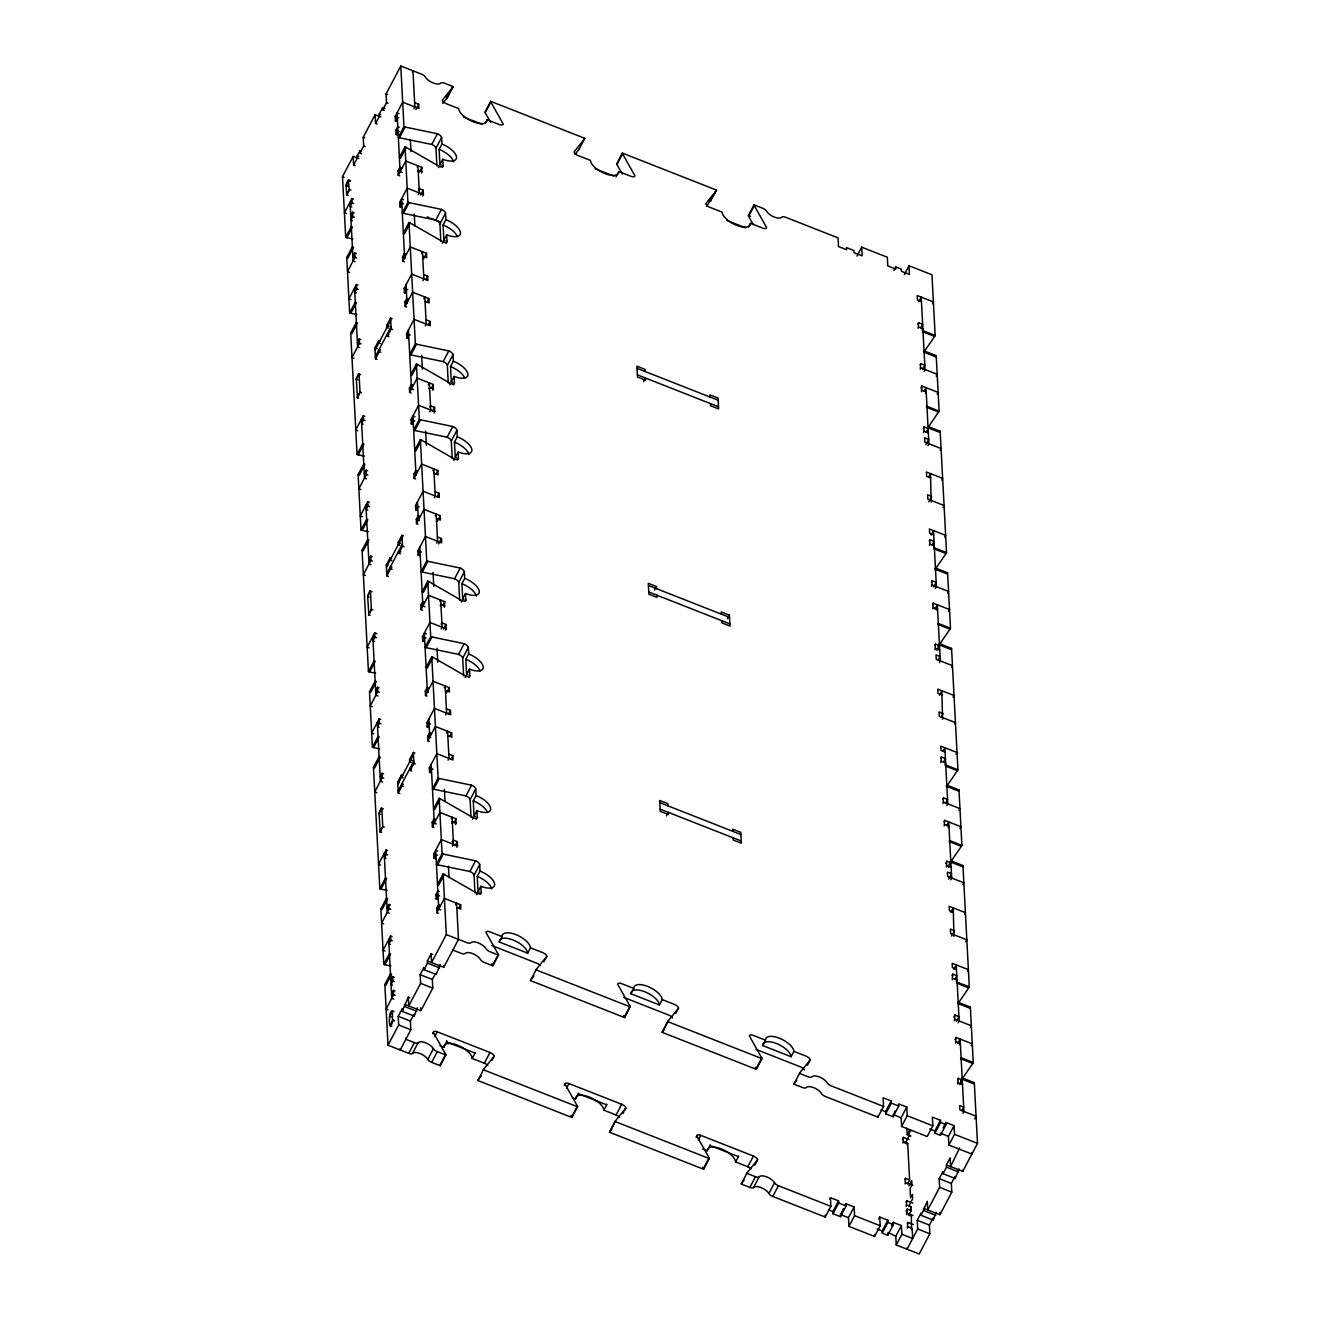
<?xml version="1.0" encoding="UTF-8"?>
<svg xmlns="http://www.w3.org/2000/svg" width="1320" height="1320" viewBox="0 0 1320 1320"><rect width="100%" height="100%" fill="white"/><g stroke="black" fill="none" stroke-linecap="round" stroke-linejoin="round"><path stroke-width="1.5" d="M346.071 185.344L346.649 183.1A3.91 0.874 -68.5 0 1 348.298 180.064L349.371 189.783L346.748 195.244L346.071 185.476L347.589 186.07M937.926 646.899L938.85 644.721A4.471 1.006 -68.5 0 1 939.394 643.615L951.555 648.4L957.924 769.774A4.471 1.006 -68.5 0 1 957.38 770.715L946.753 786.241M948.387 866.217L949.311 864.039M960.696 1081.195L961.62 1079.017A4.471 1.006 -68.5 0 1 962.148 1077.895L974.308 1082.68L977.493 1143.368L962.775 1171.335L946.391 1164.999L950.153 1157.854L950.598 1166.55L959.624 1147.872M352.902 238.936L346.846 237.683A4.471 1.93 27.8 0 1 345.691 237.32L342.507 176.632L353.166 156.404L358.891 158.548M361.433 153.747L359.914 153.136L363.676 146.008L363.214 137.313L375.094 114.774L380.837 116.919M384.285 110.368L382.75 109.774L386.512 102.646L386.067 93.951L400.785 66L421.509 74.151A4.471 1.93 27.8 0 1 425.403 77.088A8.943 3.861 27.8 0 0 433.207 82.995A8.943 3.861 27.8 0 0 440.698 83.11A4.471 1.93 27.8 0 1 444.444 83.16L452.991 86.526A4.471 1.93 27.8 0 1 452.859 87.07L447.216 97.779L442.629 103.455M355.129 165.693L353.611 165.082L357.373 157.954L357.258 155.776L359.799 150.975L361.317 151.569M377.075 124.047L375.557 123.453L379.318 116.325L379.203 114.147L382.651 107.613L384.928 108.504M412.368 71.907L412.962 70.785L414.859 106.969L413.919 108.751M353.447 199.138L351.928 198.544L344.404 212.817L346.434 213.609M396.924 121.407L395.389 120.813L395.175 116.457L402.683 102.184L418.902 108.57L418.688 104.23L414.628 102.63M395.389 120.813L397.27 117.232M354.156 212.899L352.638 212.289L350.757 215.87L354.387 217.239M397.633 135.151L396.115 134.557L395.885 130.218L397.765 126.654L399.284 127.248M396.115 134.557L397.996 130.993L399.514 131.588M345.691 237.32L351.318 226.611A4.471 1.93 27.8 0 0 352.473 226.974L346.846 237.683M400.785 66L403.969 126.687L398.326 137.395A4.471 1.93 27.8 0 0 399.481 137.758L431.805 144.474A4.471 1.93 27.8 0 1 435.963 148.236L436.887 165.874M399.481 137.758L405.124 127.05L437.431 133.765A4.471 1.93 27.8 0 1 441.606 137.527L441.952 144.045L439.131 149.391L439.923 164.604A15.642 6.748 27.8 0 0 441.193 165.066M415.866 109.576L418.688 104.23M346.748 257.483L352.374 246.774A4.471 1.93 27.8 0 1 353.546 247.318L347.902 258.027A4.471 1.93 27.8 0 0 346.748 257.483L349.651 312.923A4.471 1.93 27.8 0 0 350.807 313.286L356.862 314.539M406.197 147.394A4.471 1.93 27.8 0 0 405.025 146.85L399.382 157.558A4.471 1.93 27.8 0 1 400.554 158.103L406.197 147.394L439.147 166.337A4.471 1.93 27.8 0 0 443.091 165.759L442.744 159.242A15.642 6.748 27.8 0 0 456.538 157.228A15.642 6.748 27.8 0 0 441.952 144.045M356.301 253.605L354.783 253.011L352.902 256.575L356.532 257.945M399.778 175.874L398.244 175.279L398.029 170.94L399.911 167.359L402.188 168.267M398.244 175.279L405.768 161.007L421.987 167.376L421.509 173.052M447.216 97.779A4.471 1.93 27.8 0 0 447.364 97.234L452.991 86.526M417.236 167.129L417.928 165.775L419.364 192.918L418.423 194.716M357.951 285.087L356.433 284.493L348.909 298.765L350.938 299.574M401.428 207.355L399.894 206.761L399.679 202.422L407.187 188.149L423.406 194.518L422.713 195.855M417.466 171.468L418.159 170.131L422.218 171.715M431.805 144.474L437.431 133.765M399.894 206.761L401.775 203.197M419.529 172.062L421.987 167.376M435.963 148.236L441.606 137.527M349.651 312.923L355.295 302.214A4.471 1.93 27.8 0 0 356.45 302.577L350.807 313.286M405.025 146.85L407.929 202.29L402.303 212.999A4.471 1.93 27.8 0 0 403.458 213.361L435.765 220.077A4.471 1.93 27.8 0 1 439.923 223.839L440.847 241.477M403.458 213.361L409.084 202.653L441.408 209.368A4.471 1.93 27.8 0 1 445.566 213.13L445.912 219.648L443.091 225.011L443.883 240.207A15.642 6.748 27.8 0 0 445.154 240.669M418.423 189.915L419.133 188.578L423.192 190.179L423.406 194.518M420.717 194.865L423.192 190.179M350.707 333.085L356.35 322.377A4.471 1.93 27.8 0 1 357.505 322.921L351.862 333.63A4.471 1.93 27.8 0 0 350.707 333.085L357.06 454.459A4.471 1.93 27.8 0 0 358.215 454.822L364.27 456.077M410.157 222.998A4.471 1.93 27.8 0 0 408.986 222.453L403.359 233.161A4.471 1.93 27.8 0 1 404.514 233.706L410.157 222.998L443.108 241.939A4.471 1.93 27.8 0 0 447.051 241.362L446.704 234.845A15.642 6.748 27.8 0 0 460.498 232.832A15.642 6.748 27.8 0 0 445.912 219.648M439.923 164.604L442.744 159.242M438.438 167.673L439.147 166.337M442.382 167.095L443.091 165.759M360.805 339.553L359.287 338.959L357.406 342.524L361.036 343.909M404.283 261.822L402.748 261.228L402.534 256.888L404.415 253.325L405.933 253.918M402.748 261.228L410.272 246.955L426.492 253.325L426.723 257.664L422.664 256.08M706.712 206.2L716.298 190.624A4.471 1.93 27.8 0 0 716.43 190.063L622.363 153.087A4.471 1.93 27.8 0 0 622.562 153.78L634.887 175.742A4.471 1.93 27.8 0 1 630.96 176.319L618.783 171.534A15.642 6.748 27.8 0 1 604.989 173.563A15.642 6.748 27.8 0 1 590.403 160.38L578.242 155.595A4.471 1.93 27.8 0 1 574.068 151.833L584.578 138.847A4.471 1.93 27.8 0 0 584.711 138.303L490.644 101.31L485.001 112.018A4.471 1.93 27.8 0 0 485.199 112.712L490.594 122.314M485.199 112.712L490.842 102.003A4.471 1.93 27.8 0 1 490.644 101.31M485.199 123.337L487.08 119.757L499.24 124.542A4.471 1.93 27.8 0 0 503.184 123.964L490.842 102.003M435.765 220.077L441.408 209.368M421.509 253.523L422.433 251.74L423.868 278.883L422.928 280.665M405.933 293.304L404.398 292.71L404.184 288.37L411.691 274.098L427.911 280.467L427.696 276.127L423.637 274.543M439.923 223.839L445.566 213.13M377.008 359.32L375.49 358.726L374.929 347.87L378.691 340.741L380.209 341.335M388.459 328.036L386.941 327.442L386.826 325.264L390.588 318.137L392.106 318.73M404.398 292.71L406.279 289.146M375.028 350.064L390.687 320.331M423.67 258.687L426.492 253.325M375.358 356.582L391.034 326.849M406.642 307.065L405.124 306.471L404.893 302.132L406.774 298.551L408.292 299.145M375.49 358.726L379.252 351.599L379.137 349.421L380.655 350.014M388.921 336.732L387.403 336.121L391.165 328.993L390.588 318.137M405.124 306.471L412.648 292.198L428.868 298.567L429.099 302.907L425.04 301.323M443.883 240.207L446.704 234.845M442.398 243.276L443.108 241.939M425.815 279.691L427.696 276.127M445.995 243.375L447.051 241.362M423.868 298.765L424.809 296.967L426.228 324.109L425.287 325.908M364.815 416.278L363.297 415.685L355.773 429.957L357.802 430.765M408.292 338.547L406.774 337.953L406.543 333.613L414.067 319.341L430.287 325.71L430.056 321.37L426.013 319.77M363.297 415.685L363.528 420.024L361.647 423.605L363.165 424.198M406.774 337.953L408.655 334.389M426.987 302.132L428.868 298.567M357.06 454.459L362.703 443.751A4.471 1.93 27.8 0 0 363.858 444.114L358.215 454.822M408.986 222.453L415.354 343.827L409.712 354.536A4.471 1.93 27.8 0 0 410.866 354.899L443.173 361.614A4.471 1.93 27.8 0 1 447.348 365.376L448.272 383.031M410.866 354.899L416.51 344.207L448.816 350.905A4.471 1.93 27.8 0 1 452.991 354.684L453.321 361.185L450.516 366.548L451.308 381.744A15.642 6.748 27.8 0 0 452.579 382.206M428.175 324.935L430.056 321.37M358.116 474.622L363.759 463.914A4.471 1.93 27.8 0 1 364.93 464.459L359.287 475.167A4.471 1.93 27.8 0 0 358.116 474.622L361.02 530.062A4.471 1.93 27.8 0 0 362.175 530.426L368.247 531.696M417.582 364.534A4.471 1.93 27.8 0 0 416.411 363.99L410.767 374.698A4.471 1.93 27.8 0 1 411.939 375.243L417.582 364.534L450.532 383.476A4.471 1.93 27.8 0 0 454.459 382.899L454.13 376.398A15.642 6.748 27.8 0 0 467.923 374.368A15.642 6.748 27.8 0 0 453.321 361.185M367.67 470.745L366.151 470.151L364.27 473.715L367.9 475.101M411.147 393.013L409.629 392.42L409.398 388.08L411.279 384.516L412.797 385.11M409.629 392.42L417.153 378.147L433.372 384.516L432.894 390.209M428.257 384.928L429.313 382.932L430.733 410.075L429.792 411.856M369.32 502.243L367.801 501.633L360.277 515.905L362.307 516.714M412.797 424.495L411.279 423.901L411.048 419.562L418.572 405.289L434.791 411.659L434.082 412.995M428.835 388.608L429.544 387.272L433.603 388.855M443.173 361.614L448.816 350.905M411.279 423.901L413.16 420.337L414.678 420.932M431.26 388.542L433.372 384.516M447.348 365.376L452.991 354.684M361.02 530.062L366.663 519.354A4.471 1.93 27.8 0 0 367.818 519.717L362.175 530.426M416.411 363.99L419.314 419.447L413.671 430.138A4.471 1.93 27.8 0 0 414.826 430.518L447.133 437.217A4.471 1.93 27.8 0 1 451.308 440.979L452.232 458.634M414.826 430.518L420.469 419.81L452.776 426.508A4.471 1.93 27.8 0 1 456.951 430.287L457.297 436.788L454.476 442.151L455.268 457.347A15.642 6.748 27.8 0 0 456.538 457.826M429.808 407.072L430.518 405.735L434.56 407.319L434.791 411.659M432.448 411.328L434.56 407.319M362.076 550.226L367.719 539.517A4.471 1.93 27.8 0 1 368.89 540.062L363.248 550.77A4.471 1.93 27.8 0 0 362.076 550.226L368.445 671.599A4.471 1.93 27.8 0 0 369.6 671.962L375.655 673.233M421.542 440.137A4.471 1.93 27.8 0 0 420.37 439.593L414.727 450.302A4.471 1.93 27.8 0 1 415.899 450.846L421.542 440.137L454.492 459.079A4.471 1.93 27.8 0 0 458.436 458.502L458.089 452.001A15.642 6.748 27.8 0 0 471.883 449.971A15.642 6.748 27.8 0 0 457.297 436.788M451.308 381.744L454.13 376.398M449.823 384.813L450.532 383.476M453.404 384.912L454.459 382.899M574.992 154.423L578.935 149.556L584.711 138.303M372.174 556.71L370.656 556.099L368.775 559.68L372.405 561.049M415.651 478.962L414.133 478.368L413.902 474.029L415.784 470.464L417.301 471.058M414.133 478.368L421.657 464.095L437.877 470.481L438.108 474.82L434.049 473.22M447.133 437.217L452.776 426.508M432.877 470.662L433.818 468.88L435.237 496.023L434.296 497.805M417.301 510.46L415.784 509.866L415.552 505.51L423.077 491.238L439.296 497.623L439.065 493.267L435.022 491.683M451.308 440.979L456.951 430.287M388.393 576.477L386.875 575.866L386.298 565.01L390.06 557.881L391.578 558.476M399.844 545.177L398.326 544.582L398.211 542.421L401.973 535.277L403.491 535.87M415.784 509.866L417.664 506.286M386.397 567.22L402.072 537.471M435.996 474.045L437.877 470.481M386.743 573.721L402.418 543.988M418.027 524.205L416.51 523.611L416.278 519.271L418.159 515.707L419.677 516.302M386.875 575.866L390.637 568.738L390.522 566.56L392.04 567.154M400.307 553.872L398.788 553.278L402.534 546.134L401.973 535.277M416.51 523.611L424.034 509.338L440.253 515.707L440.467 520.047L436.425 518.463M453.783 460.433L454.492 459.079M455.268 457.347L458.089 452.001M437.184 496.848L439.065 493.267M457.727 459.855L458.436 458.502M622.363 153.087L616.72 163.795A4.471 1.93 27.8 0 0 616.918 164.488L622.314 174.091M616.918 164.488L622.562 153.78M435.254 515.905L436.194 514.123L437.613 541.266L436.672 543.048M376.959 633.732L374.682 632.824L367.158 647.097L369.188 647.905M419.677 555.687L418.159 555.093L417.928 550.754L425.452 536.481L441.672 542.85L441.441 538.51L437.382 536.927M615.962 176.896L618.783 171.534M418.159 555.093L420.04 551.529M437.431 521.07L440.253 515.707M368.445 671.599L374.088 660.908A4.471 1.93 27.8 0 0 375.243 661.27L369.6 671.962M420.37 439.593L426.739 560.983L421.096 571.692A4.471 1.93 27.8 0 0 422.251 572.055L454.558 578.754A4.471 1.93 27.8 0 1 458.733 582.533L459.657 600.171M422.251 572.055L427.894 561.346L460.202 568.062A4.471 1.93 27.8 0 1 464.359 571.824L464.706 578.341L461.885 583.688L462.693 598.884A15.642 6.748 27.8 0 0 463.963 599.362M438.619 543.873L441.441 538.51M369.501 691.762L375.144 681.054A4.471 1.93 27.8 0 1 376.299 681.598L370.673 692.307A4.471 1.93 27.8 0 0 369.501 691.762L372.405 747.202A4.471 1.93 27.8 0 0 373.56 747.582L379.615 748.836M428.951 581.691A4.471 1.93 27.8 0 0 427.795 581.13L422.152 591.838A4.471 1.93 27.8 0 1 423.308 592.383L428.951 581.691L461.901 600.633A4.471 1.93 27.8 0 0 465.844 600.055L465.498 593.538A15.642 6.748 27.8 0 0 479.292 591.509A15.642 6.748 27.8 0 0 464.706 578.341M379.054 687.902L377.536 687.291L375.655 690.871L379.286 692.241M422.532 610.154L421.014 609.559L420.783 605.22L422.664 601.656L424.182 602.25M421.014 609.559L428.538 595.287L444.757 601.672L444.279 607.348M439.989 601.409L440.698 600.072L442.117 627.214L441.177 628.996M380.704 719.384L379.186 718.789L371.662 733.062L373.692 733.854M424.182 641.652L422.664 641.058L422.433 636.702L429.957 622.429L446.177 628.815L445.467 630.152M440.22 605.748L440.93 604.411L444.972 606.012M454.558 578.754L460.202 568.062M422.664 641.058L424.545 637.477M442.992 605.005L444.757 601.672M458.733 582.533L464.359 571.824M372.405 747.202L378.048 736.51A4.471 1.93 27.8 0 0 379.203 736.873L373.56 747.582M427.795 581.13L430.699 636.587L425.056 647.295A4.471 1.93 27.8 0 0 426.212 647.658L458.518 654.373A4.471 1.93 27.8 0 1 462.693 658.135L463.617 675.774M426.212 647.658L431.855 636.949L464.161 643.665A4.471 1.93 27.8 0 1 468.336 647.427L468.666 653.944L465.844 659.29L466.653 674.487A15.642 6.748 27.8 0 0 467.923 674.965M441.193 624.212L441.886 622.875L445.945 624.459L446.177 628.815M443.47 629.145L445.945 624.459M373.461 767.365L379.104 756.657A4.471 1.93 27.8 0 1 380.275 757.202L374.632 767.91A4.471 1.93 27.8 0 0 373.461 767.365L379.83 888.756A4.471 1.93 27.8 0 0 380.985 889.119L387.04 890.373M432.91 657.294A4.471 1.93 27.8 0 0 431.755 656.749L426.112 667.441A4.471 1.93 27.8 0 1 427.284 668.003L432.91 657.294L465.861 676.236A4.471 1.93 27.8 0 0 469.805 675.659L469.474 669.141A15.642 6.748 27.8 0 0 483.268 667.111A15.642 6.748 27.8 0 0 468.666 653.944M461.208 601.969L461.901 600.633M462.693 598.884L465.498 593.538M465.135 601.392L465.844 600.055M383.559 773.85L382.041 773.256L380.16 776.82L383.79 778.189M427.036 696.118L425.518 695.524L425.287 691.168L427.168 687.605L428.686 688.198M425.518 695.524L433.042 681.236L449.262 687.621L449.477 691.961L445.434 690.36M458.518 654.373L464.161 643.665M444.262 687.803L445.203 686.02L446.622 713.163L445.681 714.945M428.686 727.601L427.168 727.006L426.938 722.667L434.462 708.378L450.681 714.763L450.45 710.424L446.391 708.823M462.693 658.135L468.336 647.427M399.778 793.617L398.244 793.023L397.683 782.166L401.445 775.021L402.963 775.615M411.229 762.333L409.712 761.722L409.596 759.561L413.358 752.416L414.876 753.027M427.168 727.006L429.049 723.426M397.782 784.361L413.457 754.627M446.44 692.967L449.262 687.621M398.128 790.878L413.787 761.129M429.412 741.345L427.878 740.751L427.663 736.411L429.544 732.847L431.062 733.441M398.244 793.023L402.006 785.879L401.907 783.701L403.425 784.311M411.675 771.012L410.157 770.418L413.919 763.273L413.358 752.416M716.43 190.063L710.787 200.772A4.471 1.93 27.8 0 1 710.655 201.333M427.878 740.751L435.402 726.478L451.621 732.864L451.853 737.203L447.793 735.603M465.168 677.572L465.861 676.236M466.653 674.487L469.474 669.141M448.569 713.988L450.45 710.424M468.748 677.655L469.805 675.659M446.638 733.045L447.579 731.263L448.998 758.406L448.058 760.188M387.585 850.575L386.067 849.981L378.543 864.253L380.572 865.045M431.062 772.843L429.544 772.233L429.313 767.893L436.837 753.621L453.057 760.006L452.826 755.65L448.767 754.066M429.544 772.233L431.409 768.669M449.74 736.428L451.621 732.864M643.615 381.612L645.496 378.048L645.612 380.226L637.494 377.025L636.933 366.168L645.034 369.369L645.15 371.53M379.83 888.756L385.473 878.047A4.471 1.93 27.8 0 0 386.628 878.41L380.985 889.119M431.755 656.749L438.108 778.123L432.465 788.832A4.471 1.93 27.8 0 0 433.62 789.195L465.943 795.91A4.471 1.93 27.8 0 1 470.102 799.672L471.026 817.311M433.62 789.195L439.263 778.486L471.587 785.202A4.471 1.93 27.8 0 1 475.744 788.964L476.091 795.481L473.269 800.827L474.061 816.024A15.642 6.748 27.8 0 0 475.332 816.502M450.945 759.231L452.826 755.65M380.886 908.903L386.529 898.194A4.471 1.93 27.8 0 1 387.684 898.755L382.041 909.447A4.471 1.93 27.8 0 0 380.886 908.903L383.79 964.359A4.471 1.93 27.8 0 0 384.945 964.722L391 965.976M440.335 798.831A4.471 1.93 27.8 0 0 439.164 798.286L433.537 808.995A4.471 1.93 27.8 0 1 434.692 809.539L440.335 798.831L473.286 817.773A4.471 1.93 27.8 0 0 477.23 817.195L476.883 810.678A15.642 6.748 27.8 0 0 490.677 808.665A15.642 6.748 27.8 0 0 476.091 795.481M753.258 224.499L748.638 216.265A4.471 1.93 27.8 0 1 748.423 215.572L754.066 204.864L762.63 208.23A4.471 1.93 27.8 0 1 766.524 211.183A8.943 3.861 27.8 0 0 774.312 217.074A8.943 3.861 27.8 0 0 781.819 217.189A4.471 1.93 27.8 0 1 785.565 217.239L838.035 237.88L838.497 246.559L846.599 249.744L846.483 247.583L853.924 250.503L854.04 252.664L862.141 255.849L861.696 247.17L887.32 257.235L887.766 265.93L895.884 269.115L895.768 266.937L901.23 269.099L901.345 271.26L909.447 274.445L909.001 265.765L931.97 274.791L935.154 335.495A4.471 1.006 -68.5 0 1 934.609 336.418L923.983 351.962M748.638 216.265L754.264 205.557A4.471 1.93 27.8 0 1 754.066 204.864M390.439 905.041L388.921 904.447L387.04 908.011L390.076 909.199M433.917 827.31L432.399 826.716L432.168 822.36L434.049 818.796L435.567 819.39M388.921 904.447L389.136 908.787L381.628 923.059L383.658 923.851M432.399 826.716L439.906 812.427L456.126 818.812L455.647 824.488M748.621 226.875L750.502 223.311L762.663 228.096A4.471 1.93 27.8 0 0 766.606 227.518L754.264 205.557M451.374 818.548L452.084 817.212L453.502 844.355L452.562 846.136M392.089 936.524L390.572 935.929L383.048 950.202L385.077 950.994M435.567 858.792L434.049 858.198L433.818 853.858L441.342 839.569L457.561 845.955L456.852 847.291M451.605 822.904L452.298 821.552L456.357 823.152M465.943 795.91L471.587 785.202M434.049 858.198L435.913 854.618M454.014 822.822L456.126 818.812M470.102 799.672L475.744 788.964M383.79 964.359L389.433 953.65A4.471 1.93 27.8 0 0 390.588 954.014L384.945 964.722M439.164 798.286L442.068 853.726L436.441 864.435A4.471 1.93 27.8 0 0 437.596 864.798L469.904 871.514A4.471 1.93 27.8 0 1 474.061 875.275L474.986 892.914M437.596 864.798L443.239 854.089L475.546 860.805A4.471 1.93 27.8 0 1 479.704 864.567L480.051 871.084L477.23 876.43L478.021 891.643A15.642 6.748 27.8 0 0 479.308 892.105M452.215 842.028L453.271 840.015L457.331 841.615L457.561 845.955M455.218 845.625L457.331 841.615M384.846 984.505L390.489 973.814A4.471 1.93 27.8 0 1 391.644 974.358L386.001 985.066A4.471 1.93 27.8 0 0 384.846 984.505L388.03 1045.209L408.738 1053.343A4.471 1.93 27.8 0 0 412.483 1053.393A8.943 3.861 27.8 0 1 419.974 1053.508A8.943 3.861 27.8 0 1 427.779 1059.416A4.471 1.93 27.8 0 0 431.673 1062.369L440.236 1065.718L445.863 1055.026A4.471 1.93 27.8 0 0 445.665 1054.333L433.339 1032.372A4.471 1.93 27.8 0 1 437.266 1031.794L489.984 1052.502A4.471 1.93 27.8 0 1 494.159 1056.28L492.046 1060.29M444.295 874.434A4.471 1.93 27.8 0 0 443.14 873.889L437.497 884.598A4.471 1.93 27.8 0 1 438.653 885.143L444.295 874.434L477.246 893.376A4.471 1.93 27.8 0 0 481.189 892.798L480.843 886.281A15.642 6.748 27.8 0 0 494.637 884.268A15.642 6.748 27.8 0 0 480.051 871.084M474.061 816.024L476.883 810.678M472.577 819.109L473.286 817.773M394.218 977.245L392.7 976.635L390.819 980.216L394.449 981.585M437.695 899.514L436.178 898.903L435.946 894.564L437.827 891L439.345 891.594M476.173 819.208L477.23 817.195M436.178 898.903L438.058 895.339M394.944 990.99L393.426 990.396L391.545 993.96L395.175 995.329M438.421 913.258L436.904 912.664L436.672 908.325L438.553 904.745L440.071 905.355M436.904 912.664L444.411 898.392L460.63 904.761L460.861 909.101L456.803 907.516M469.904 871.514L475.546 860.805M455.647 904.959L456.588 903.16L458.486 939.361L443.751 967.312L427.366 960.976L431.129 953.848L432.646 954.442M388.03 1045.209L398.673 1024.98L398.227 1016.301L401.989 1009.156L403.507 1009.75M417.384 1007.787L414.265 1016.12L402.105 1011.334L408.276 997.21L409.794 997.804M408.276 997.21L408.738 1005.889L420.618 983.351L420.156 974.655L423.918 967.527L425.436 968.121M440.236 964.425L436.194 974.473L424.034 969.689L427.482 963.154L427.366 960.976M474.061 875.275L479.704 864.567M458.749 908.325L460.63 904.761M443.14 873.889L446.308 934.576L431.59 962.528L431.129 953.848M478.021 891.643L480.843 886.281M476.536 894.712L477.246 893.376M400.125 1048.724L400.191 1049.977L410.85 1029.765L410.388 1021.07L413.919 1014.387M404.514 1004.355L420.898 1010.674L432.779 988.135L432.333 979.44L435.385 973.649M480.48 894.135L481.189 892.798M408.738 1053.343L414.381 1042.635A4.471 1.93 27.8 0 0 418.126 1042.701A8.943 3.861 27.8 0 1 425.617 1042.8A8.943 3.861 27.8 0 1 433.422 1048.707A4.471 1.93 27.8 0 0 437.316 1051.66L445.863 1055.026M654.538 590.073L656.419 586.509L648.318 583.324L648.879 594.182L656.997 597.366L656.881 595.188M412.483 1053.409L418.126 1042.701M432.63 1033.708L433.339 1032.372M434.808 1036.48L437.266 1031.794M427.779 1059.416L433.422 1048.707M431.673 1062.369L437.316 1051.66M856.993 256.096L861.696 247.17M439.989 1045.786L443.8 1047.272L446.622 1041.926A15.642 6.748 27.8 0 1 446.787 1040.639M530.475 947.809L527.654 953.155L499.273 942.001L502.079 936.655A15.642 6.748 27.8 0 1 515.872 934.626A15.642 6.748 27.8 0 1 530.475 947.809L542.635 952.595A4.471 1.93 27.8 0 1 546.81 956.356L543.988 961.702M445.665 1054.333L440.022 1065.042A4.471 1.93 27.8 0 1 440.236 1065.718M452.842 950.07L461.389 953.419A4.471 1.93 27.8 0 0 465.135 953.486A8.943 3.861 27.8 0 1 472.626 953.584A8.943 3.861 27.8 0 1 480.43 959.491A4.471 1.93 27.8 0 0 484.324 962.445L492.871 965.811A4.471 1.93 27.8 0 0 492.673 965.118L498.316 954.409L485.974 932.448A4.471 1.93 27.8 0 1 489.918 931.87L502.079 936.655M492.871 965.811L498.514 955.102A4.471 1.93 27.8 0 0 498.316 954.409M487.789 1065.537A4.471 1.93 27.8 0 0 484.341 1063.21L472.18 1058.442L475.002 1053.08A15.642 6.748 27.8 0 0 474.903 1052.37M893.887 270.517L895.768 266.937M484.341 1063.21L489.984 1052.502M624.459 1110.73L625.861 1108.057A4.471 1.93 27.8 0 0 621.703 1104.279L568.986 1083.572A4.471 1.93 27.8 0 0 565.042 1084.149L577.385 1106.111A4.471 1.93 27.8 0 1 577.582 1106.787L571.939 1117.495L477.873 1080.519L483.648 1069.266L494.159 1056.28M675.691 1013.48L678.513 1008.133A4.471 1.93 27.8 0 0 674.355 1004.371L662.178 999.586A15.642 6.748 27.8 0 0 647.592 986.403A15.642 6.748 27.8 0 0 633.798 988.432L621.637 983.647A4.471 1.93 27.8 0 0 617.694 984.225L630.036 1006.186A4.471 1.93 27.8 0 1 630.234 1006.88L624.591 1017.572L530.524 980.595L536.299 969.342L546.81 956.356M904.299 274.692L909.001 265.765M727.534 618.766L729.415 615.202L721.297 612.001L721.413 614.179M918.885 301.62L921.228 297.165L925.023 369.534L924.082 371.316M917.895 324.043L918.605 322.707L922.663 324.308L920.782 327.871M918.126 328.383L918.605 322.707M932.464 303.732L933.405 301.933L917.185 295.564L917.4 299.904L921.459 301.504M922.185 329.983L922.878 328.647L918.835 327.046M666.369 815.909L668.25 812.344L668.365 814.506L660.264 811.321L659.687 800.464L667.804 803.649L667.92 805.827M920.04 364.947L920.749 363.611L924.792 365.195L922.68 369.204M920.271 369.286L920.749 363.611M920.865 388.047L921.921 386.034L938.141 392.42L937.2 394.201M921.442 391.726L921.921 386.034M924.099 391.198L925.98 387.635L928.917 443.734L927.976 445.516M925.501 393.31L926.211 391.974L922.152 390.39M936.259 376.101L937.2 374.319L920.98 367.95M564.349 1085.486L565.042 1084.149M566.528 1088.241L568.986 1083.572M923.356 428.274L924.066 426.938L928.125 428.538L925.996 432.547M923.587 432.613L924.066 426.938M572.467 1097.861L575.504 1099.049L578.325 1093.702A15.642 6.748 27.8 0 1 578.358 1093.043M662.178 999.586L659.356 1004.932L630.976 993.778L633.798 988.432M571.939 1117.495A4.471 1.93 27.8 0 0 571.741 1116.803L577.385 1106.111M624.591 1017.572A4.471 1.93 27.8 0 0 624.393 1016.895L630.036 1006.186M925.864 444.741L928.686 439.395L924.627 437.794L924.858 442.134L941.077 448.519L940.137 450.302M928.603 477.163L930.484 473.583L931.194 502.062M619.509 1117.314A4.471 1.93 27.8 0 0 616.06 1114.987L603.9 1110.202L606.721 1104.856A15.642 6.748 27.8 0 0 606.622 1104.147M928.851 501.748L931.672 496.386L927.614 494.802L927.845 499.141L944.064 505.51L943.008 507.523M941.704 480.15L942.645 478.368L926.425 471.999L926.656 476.338L930.716 477.939M616.06 1114.987L621.703 1104.279M756.178 1162.507L757.581 1159.818A4.471 1.93 27.8 0 0 753.423 1156.056L700.706 1135.332A4.471 1.93 27.8 0 0 696.762 1135.909L709.104 1157.871A4.471 1.93 27.8 0 1 709.302 1158.564L703.659 1169.272L609.592 1132.296A4.471 1.93 27.8 0 1 609.724 1131.735L615.367 1121.026L625.861 1108.057M807.411 1065.256L810.232 1059.91A4.471 1.93 27.8 0 0 806.058 1056.132L793.897 1051.363A15.642 6.748 27.8 0 0 779.311 1038.18A15.642 6.748 27.8 0 0 765.517 1040.193L753.357 1035.424A4.471 1.93 27.8 0 0 749.413 1036.002L761.739 1057.964A4.471 1.93 27.8 0 1 761.953 1058.64L756.31 1069.349L662.227 1032.372A4.471 1.93 27.8 0 1 662.376 1031.827L668.019 1021.119L678.513 1008.133M609.592 1132.296L615.236 1121.587A4.471 1.93 27.8 0 1 615.367 1121.026M662.227 1032.372L667.87 1021.663A4.471 1.93 27.8 0 1 668.019 1021.119M623.057 1113.403L623.749 1112.067M931.111 535.045L933.471 530.59L936.408 586.69L935.467 588.472M929.28 541.183L929.989 539.847L934.032 541.447L932.151 545.011M929.511 545.539L929.989 539.847M933.553 547.123L934.263 545.787L930.204 544.203M944.691 537.158L945.631 535.375L929.412 528.99L929.643 533.33L933.702 534.93M931.425 582.087L932.118 580.75L936.177 582.334L933.718 587.02M931.639 586.427L932.118 580.75M932.596 604.527L933.306 603.19L949.525 609.559L948.47 611.572M932.827 608.866L933.306 603.19M935.005 609.246L937.349 604.774L940.302 660.874L939.361 662.656M936.886 610.467L937.579 609.13L933.537 607.53M947.628 593.257L948.568 591.459L932.349 585.09M934.741 645.414L935.451 644.077L939.493 645.678L937.035 650.364M934.972 649.77L935.451 644.077M938.19 660.099L940.071 656.535L936.012 654.934L936.243 659.274L952.462 665.659L951.522 667.441M696.053 1137.246L696.762 1135.909M698.231 1140.018L700.706 1135.332M939.51 695.194L941.853 690.739L942.579 719.218M702.669 1149.027L707.223 1150.825L710.044 1145.479A15.642 6.748 27.8 0 1 710.061 1144.82M793.897 1051.363L791.076 1056.709L762.696 1045.555L765.517 1040.193M941.176 717.106L943.057 713.526L938.999 711.942L939.23 716.281L955.449 722.65L954.739 724.004M703.659 1169.272A4.471 1.93 27.8 0 0 703.461 1168.58L709.104 1157.871M756.31 1069.349A4.471 1.93 27.8 0 0 756.112 1068.672L761.739 1057.964M953.089 697.307L954.03 695.508L937.81 689.139L938.041 693.478L942.084 695.079M942.975 751.294L944.856 747.731L947.793 803.831L946.852 805.612M940.665 758.34L941.358 757.004L945.417 758.587L943.536 762.152M940.88 762.679L941.358 757.004M750.964 1168.811A4.471 1.93 27.8 0 0 747.78 1166.764L735.603 1161.979L738.424 1156.633A15.642 6.748 27.8 0 0 738.342 1155.924M944.939 764.263L945.648 762.927L941.589 761.343M956.076 754.297L957.016 752.515L940.797 746.146L941.028 750.486L945.07 752.07M747.78 1166.764L753.423 1156.056M942.793 799.227L943.503 797.89L947.562 799.491L945.45 803.5M753.588 1187.488A4.471 1.93 27.8 0 1 749.859 1187.422L741.295 1184.073L747.087 1172.803L757.581 1159.818M971.784 1152.657L971.85 1154.076L948.882 1145.051L954.525 1134.342L954.063 1125.663L945.961 1122.462L946.06 1124.64L940.434 1135.349L934.956 1133.203L940.599 1122.495L940.483 1120.317L932.382 1117.132L932.827 1125.811L927.201 1136.52L901.576 1126.455L907.22 1115.746L906.757 1107.068L898.656 1103.866L898.755 1106.044L893.128 1116.753L885.687 1113.832L891.33 1103.124L891.214 1100.946L883.096 1097.761L883.558 1106.457L877.916 1117.149L825.445 1096.524A4.471 1.93 27.8 0 1 821.535 1093.57A8.943 3.861 27.8 0 0 813.747 1087.68A8.943 3.861 27.8 0 0 806.256 1087.564A4.471 1.93 27.8 0 1 802.494 1087.515L793.947 1084.149L799.722 1072.896L810.232 1059.91M943.024 803.566L943.503 797.89M754.76 1165.18L755.815 1163.168M749.859 1187.422L755.502 1176.73A4.471 1.93 27.8 0 0 759.231 1176.78A8.943 3.861 27.8 0 1 766.738 1176.895A8.943 3.861 27.8 0 1 774.527 1182.786A4.471 1.93 27.8 0 0 778.437 1185.739L830.907 1206.364L825.264 1217.073L772.794 1196.448A4.471 1.93 27.8 0 1 768.9 1193.495A8.943 3.861 27.8 0 0 761.095 1187.604A8.943 3.861 27.8 0 0 753.605 1187.488L759.247 1176.78M943.981 821.667L944.674 820.331L960.894 826.699L959.953 828.498M944.196 826.006L944.674 820.331M946.852 825.495L948.733 821.931L951.67 878.014L950.73 879.797M948.255 827.607L948.964 826.27L944.905 824.67M958.897 810.612L959.953 808.615L943.734 802.23M768.9 1193.495L774.527 1182.786M945.764 863.23L946.82 861.234L950.878 862.818L948.403 867.504M772.794 1196.448L778.437 1185.739M946.341 866.91L946.82 861.234M948.634 879.037L951.456 873.675L947.397 872.091L947.628 876.43L963.847 882.799L962.907 884.582M950.895 912.334L953.238 907.88L953.964 936.358M951.621 936.028L954.442 930.682L950.383 929.082L950.614 933.422L966.834 939.807L965.778 941.803M964.458 914.447L965.399 912.664L949.179 906.279L949.41 910.618L953.469 912.219M829.752 1199.022L830.462 1197.686L838.563 1200.87L838.678 1203.048L833.035 1213.756L840.477 1216.677L846.12 1205.968L846.005 1203.791L854.106 1206.975L854.568 1215.67L848.925 1226.379L874.549 1236.444L880.192 1225.736L879.73 1217.056L887.832 1220.241L887.947 1222.419L882.304 1233.111L887.782 1235.272L893.425 1224.564L893.31 1222.386L901.411 1225.57L901.874 1234.266L896.23 1244.974L919.215 1254L929.857 1233.771L929.412 1225.092L933.174 1217.947L933.273 1220.125L921.112 1215.341L920.997 1213.179L917.235 1220.307L917.697 1229.003L907.038 1249.215L906.972 1247.945M953.881 969.342L956.224 964.87L959.161 1020.97L958.221 1022.752M952.034 975.48L952.743 974.143L956.802 975.727L954.921 979.308M952.264 979.82L952.743 974.143M833.035 1213.756L832.92 1211.578L838.563 1200.87M885.687 1113.832L885.572 1111.654L891.214 1100.946M956.323 981.42L957.016 980.083L952.974 978.483M967.445 971.438L968.385 969.655L952.166 963.286L952.397 967.626L956.455 969.226M840.477 1216.677L840.708 1213.822M841.417 1212.486L842.127 1211.149M842.82 1209.813L843.529 1208.476M845.295 1205.127L846.005 1203.791M893.128 1116.753L894.894 1111.011M953.832 1017.043L954.888 1015.03L958.947 1016.631L956.472 1021.317M848.925 1226.379L848.463 1217.683L854.106 1206.975M901.576 1126.455L901.114 1117.759L906.757 1107.068M954.409 1020.723L954.888 1015.03M902.352 1139.407L903.408 1137.395L908.985 1139.589M955.003 1039.484L956.059 1037.47L972.279 1043.856L971.339 1045.638M910.288 1135.843L907.236 1134.639L909.117 1131.075L910.635 1131.669M902.929 1143.07L903.408 1137.395M955.581 1043.163L956.059 1037.47M905.124 1143.45L909.348 1135.414L909.117 1131.075M957.759 1043.526L960.118 1039.071L963.913 1111.457L962.973 1113.238M906.989 1144.671L907.698 1143.334L903.639 1141.734M959.64 1044.747L960.349 1043.41L956.291 1041.81M970.398 1027.537L971.339 1025.755L955.119 1019.386M878.674 1219.053L879.73 1217.056M904.843 1179.634L905.553 1178.298L909.612 1179.882L907.5 1183.891M957.495 1079.71L958.204 1078.374L962.264 1079.958L959.788 1084.644M905.074 1183.974L905.553 1178.298M957.726 1084.05L958.204 1078.374M882.304 1233.111L882.205 1230.949L887.832 1220.241M934.956 1133.203L934.841 1131.025L940.483 1120.317M908.919 1185.97L911.724 1180.657L911.939 1184.997L910.074 1188.577L910.553 1197.982L912.433 1194.418L912.664 1198.758L908.903 1205.886M888.014 1232.418L895.768 1236.279L896.23 1244.974M891.544 1225.736L892.254 1224.399M892.601 1223.722L893.31 1222.386M943.14 1127.824L945.961 1122.462M906.031 1202.074L906.724 1200.722L912.813 1203.114M906.262 1206.414L906.724 1200.722M906.114 1211.067L907.17 1209.054L911.229 1210.638L908.754 1215.324M906.691 1214.73L907.17 1209.054M910.305 1207.998L911.014 1206.661L906.955 1205.077M961.801 1110.681L963.682 1107.101L959.624 1105.516L959.855 1109.856L976.074 1116.225L974.672 1118.914M895.768 1236.279L901.411 1225.57M948.882 1145.051L948.42 1136.355L954.063 1125.663M907.17 1223.789L907.863 1222.436L913.44 1224.63M907.384 1228.128L907.863 1222.436M911.443 1229.712L912.153 1228.375L908.094 1226.791M921.112 1215.341L927.3 1201.233L927.745 1209.912L939.642 1187.356L939.18 1178.678L942.942 1171.533L943.057 1173.711L955.218 1178.496L959.029 1168.893M943.057 1173.711L946.506 1167.177L946.391 1164.999M936.177 1212.255L933.273 1220.125M923.538 1208.361L939.922 1214.697L951.803 1192.141L951.341 1183.462L954.871 1176.764M910.074 1215.803L911.328 1214.582L911.46 1226.379A3.91 0.874 -68.5 0 1 910.602 1228.342M927.96 427.564L938.57 412.022A4.471 1.006 -68.5 0 0 939.114 411.097L936.21 355.641L924.049 350.873A4.471 1.006 -68.5 0 0 923.522 351.978L935.682 356.763A4.471 1.006 -68.5 0 1 936.21 355.641M935.368 569.101L945.995 553.558A4.471 1.006 -68.5 0 0 946.539 552.635L940.17 431.244L928.009 426.476A4.471 1.006 -68.5 0 0 927.481 427.581L939.642 432.366A4.471 1.006 -68.5 0 1 940.17 431.244M939.328 644.704L949.954 629.161A4.471 1.006 -68.5 0 0 950.499 628.237L947.595 572.797L935.434 568.012A4.471 1.006 -68.5 0 0 934.89 569.118L947.067 573.903A4.471 1.006 -68.5 0 1 947.595 572.797M950.714 861.845L961.339 846.318A4.471 1.006 -68.5 0 0 961.884 845.377L958.98 789.938L946.803 785.153A4.471 1.006 -68.5 0 0 946.275 786.258L958.435 791.043A4.471 1.006 -68.5 0 1 958.98 789.938M958.139 1003.381L968.748 987.855A4.471 1.006 -68.5 0 0 969.293 986.914L962.94 865.541L950.779 860.755A4.471 1.006 -68.5 0 0 950.235 861.877L962.395 866.646A4.471 1.006 -68.5 0 1 962.94 865.541M962.098 1079.001L972.724 1063.458A4.471 1.006 -68.5 0 0 973.252 1062.517L970.348 1007.077L958.188 1002.293A4.471 1.006 -68.5 0 0 957.66 1003.414L969.82 1008.183A4.471 1.006 -68.5 0 1 970.348 1007.077M452.859 87.07L442.365 100.056A4.471 1.93 27.8 0 0 446.523 103.818L458.683 108.603A15.642 6.748 27.8 0 0 473.286 121.787A15.642 6.748 27.8 0 0 487.08 119.757M716.298 190.624L705.787 203.61A4.471 1.93 27.8 0 0 709.962 207.372L722.122 212.157A15.642 6.748 27.8 0 0 736.708 225.34A15.642 6.748 27.8 0 0 750.502 223.311M533.94 975.991L530.656 980.05A4.471 1.93 27.8 0 0 530.524 980.595M481.288 1075.916L478.005 1079.958A4.471 1.93 27.8 0 0 477.873 1080.519M662.376 1031.827L664.339 1029.385M609.724 1131.735L611.688 1129.309M796.719 1080.354L794.079 1083.588A4.471 1.93 27.8 0 0 793.947 1084.149M744.067 1180.261L741.444 1183.512A4.471 1.93 27.8 0 0 741.295 1184.073M445.764 96.591L447.364 97.234M748.423 215.572L750.585 216.414M463.435 116.936L482.361 124.377M595.155 168.712L614.081 176.154M726.874 220.489L745.784 227.914M386.067 93.951L387.585 94.545M386.512 102.646L388.047 103.24M399.069 113.701L397.056 112.893L400.125 171.699M395.175 116.457L398.805 117.843M379.203 114.147L380.721 114.741M935.154 335.495L922.993 330.709A4.471 1.006 -68.5 0 1 922.449 331.633L934.609 336.418M395.885 130.218L398.178 131.109M363.214 137.313L364.733 137.923M363.676 146.008L365.195 146.602M398.029 170.94L402.154 172.507M357.258 155.776L358.776 156.37M403.573 199.65L401.56 198.841L404.629 257.664M939.114 411.097L926.953 406.312A4.471 1.006 -68.5 0 1 926.409 407.236L938.57 412.022M342.507 176.632L344.025 177.226M348.892 180.13L350.411 180.725M350.427 180.988L348.909 180.394L346.087 185.74L347.605 186.351M399.679 202.422L403.31 203.791M427.334 216.892L429.099 217.585M430.881 218.295L440.501 222.073M350.905 190.047L349.371 189.436L346.549 194.799L348.084 195.393M353.677 203.478L350.048 202.108L353.116 260.914L355.146 261.723M924.297 431.277L928.339 432.877M351.796 207.058L350.262 206.448L352.143 202.884L351.928 198.544M352.506 220.803L350.988 220.209L352.869 216.645L352.638 212.289M402.534 256.888L405.57 258.076M637.048 368.346L718.146 400.224M637.395 374.863L718.476 406.741M404.184 288.37L407.814 289.74M349.503 272.415L347.49 271.623L354.998 257.351L354.783 253.011M404.893 302.132L407.187 303.022M358.182 289.443L354.552 288.057L357.621 346.879L359.65 347.671M356.301 293.007L354.766 292.413L356.647 288.832L356.433 284.493M386.826 325.264L389.12 326.172M406.543 333.613L410.173 334.983M391.165 328.993L392.683 329.587M946.539 552.635L934.378 547.849A4.471 1.006 -68.5 0 1 933.834 548.773L945.995 553.558M388.806 334.554L387.288 333.96L387.403 336.121M380.325 343.497L378.79 342.903L378.691 340.741M374.929 347.87L377.207 348.76M379.252 351.599L380.77 352.192M354.007 358.38L351.995 357.572L359.502 343.299L359.287 338.959M409.398 388.08L413.539 389.647M360.575 374.616L358.462 373.741L356.268 378.823L357.456 397.914L359.997 392.452L359.057 374.022L356.235 379.368L357.753 379.962M361.515 392.716L359.997 392.106L357.175 397.468L358.693 398.062M414.959 416.79L412.929 415.998L416.014 474.804M950.499 628.237L938.339 623.452A4.471 1.006 -68.5 0 1 937.794 624.393L949.954 629.161M411.048 419.562L414.1 420.75M938.85 644.721L951.027 649.506A4.471 1.006 -68.5 0 1 951.555 648.4M363.528 420.024L365.046 420.635M363.445 420.057L361.416 419.248L364.501 478.071L366.531 478.863M935.666 648.417L939.724 650.017M413.902 474.029L416.196 474.919M648.433 585.486L729.514 617.364M648.763 592.004L729.861 623.881M415.552 505.51L419.183 506.88M360.888 489.571L358.858 488.763L366.382 474.49L366.151 470.151M416.278 519.271L419.314 520.459M369.55 506.583L365.921 505.213L369.006 564.019L371.036 564.812M367.67 510.147L366.151 509.553L368.033 505.989L367.801 501.633M398.211 542.421L400.488 543.312M417.928 550.754L421.558 552.123M402.534 546.134L404.068 546.727M957.924 769.774L945.747 764.989A4.471 1.006 -68.5 0 1 945.202 765.93L957.38 770.715M400.95 551.991L398.673 551.1L398.788 553.278M391.693 560.654L390.175 560.043L390.06 557.881M386.298 565.01L387.816 565.62M390.637 568.738L392.155 569.332M365.392 575.52L363.363 574.728L370.887 560.456L370.656 556.099M420.783 605.22L424.924 606.788M371.943 591.756L369.847 590.881L367.637 595.963L368.841 615.07L371.365 609.592L370.425 591.162L367.603 596.508L369.138 597.118M372.9 609.856L371.382 609.262L368.56 614.608L370.078 615.202M426.343 633.93L424.314 633.138L427.399 691.944M961.884 845.377L949.707 840.592A4.471 1.006 -68.5 0 1 949.179 841.533L961.339 846.318M422.433 636.702L426.063 638.071M376.431 637.774L372.801 636.405L375.886 695.211L377.916 696.003M947.05 865.573L951.109 867.157M374.55 641.338L373.032 640.744L374.913 637.18L374.682 632.824M425.287 691.168L428.323 692.373M659.802 802.642L740.899 834.52M660.148 809.143L741.246 841.021M426.938 722.667L430.567 724.036M372.273 706.712L370.243 705.919L377.767 691.647L377.536 687.291M427.663 736.411L430.699 737.616M380.935 723.723L377.305 722.353L380.391 781.159L382.421 781.952M379.054 727.287L377.536 726.693L379.417 723.129L379.186 718.789M409.596 759.561L412.632 760.749M429.313 767.893L432.943 769.263M413.919 763.273L415.437 763.884M969.293 986.914L957.132 982.146A4.471 1.006 -68.5 0 1 956.587 983.07L968.748 987.855M411.56 768.851L410.041 768.24L410.157 770.418M403.078 777.793L401.56 777.199L401.445 775.021M397.683 782.166L399.201 782.76M402.006 785.879L403.54 786.472M376.777 792.66L374.748 791.868L382.272 777.595L382.041 773.256M432.168 822.36L436.293 823.944M383.328 808.896L381.216 808.038L379.022 813.103L380.209 832.21L382.75 826.749L381.81 808.302L378.988 813.664L380.507 814.259M384.285 826.996L382.767 826.403L379.945 831.748L381.463 832.359M437.728 851.086L435.699 850.278L438.768 909.101L440.797 909.893M973.252 1062.517L961.092 1057.749A4.471 1.006 -68.5 0 1 960.547 1058.673L972.724 1063.458M433.818 853.858L437.448 855.228M961.62 1079.017L973.78 1083.803A4.471 1.006 -68.5 0 1 974.308 1082.68M387.816 854.914L384.186 853.545L387.272 912.351L389.284 913.143M958.435 1082.714L962.495 1084.314M385.935 858.478L384.417 857.884L386.281 854.32L386.067 849.981M435.946 894.564L439.577 895.933M436.672 908.325L438.949 909.216M491.882 945.566L536.992 963.303A4.471 1.93 27.8 0 1 540.441 965.613M623.601 997.342L668.712 1015.064A4.471 1.93 27.8 0 1 672.557 1017.918M756.079 1049.417L800.415 1066.841A4.471 1.93 27.8 0 1 804.408 1069.959M891.33 1103.124L898.755 1106.044M940.599 1122.495L946.06 1124.64M389.136 908.787L390.671 909.381M446.308 934.576L467.032 942.727A4.471 1.93 27.8 0 0 470.778 942.777A8.943 3.861 27.8 0 1 478.269 942.893A8.943 3.861 27.8 0 1 486.073 948.783A4.471 1.93 27.8 0 0 489.967 951.736L498.514 955.102M630.234 1006.88L536.167 969.903A4.471 1.93 27.8 0 1 536.299 969.342M667.87 1021.663L761.953 1058.64M883.558 1106.457L831.072 1085.815A4.471 1.93 27.8 0 1 827.178 1082.878A8.943 3.861 27.8 0 0 819.39 1076.972A8.943 3.861 27.8 0 0 811.882 1076.856A4.471 1.93 27.8 0 1 808.137 1076.806L799.59 1073.44A4.471 1.93 27.8 0 1 799.722 1072.896M907.22 1115.746L932.827 1125.811M954.525 1134.342L977.493 1143.368M881.018 1109.872L885.572 1111.654M893.013 1114.575L901.114 1117.759M929.775 1129.029L934.841 1131.025M940.318 1133.17L948.42 1136.355M909.348 1135.414L910.866 1136.025M392.32 940.863L388.69 939.493L391.776 998.299L393.789 999.108M390.439 944.443L388.921 943.833L390.786 940.269L390.572 935.929M427.482 963.154L439.642 967.939M946.506 1167.177L958.666 1171.945M420.156 974.655L432.333 979.44M939.18 1178.678L951.341 1183.462M420.618 983.351L432.779 988.135M939.642 1187.356L951.803 1192.141M905.784 1182.638L912.879 1185.426M392.568 985.149L391.05 984.555L392.931 980.991L392.7 976.635M404.629 1006.516L416.79 1011.301M923.653 1210.539L935.814 1215.307M393.954 1011.566C388.311 1006.434 388.657 1028.676 390.802 1025.574A3.91 0.874 -68.5 0 0 392.452 1022.356L392.436 1010.971L389.614 1016.334L391.132 1016.928M907.401 1213.393L912.978 1215.588M388.162 1009.816L386.133 1009.008L393.64 994.736L393.426 990.396M398.227 1016.301L410.388 1021.07M917.235 1220.307L929.412 1225.092M394.433 1020.624L392.898 1020.014L390.093 1025.376L391.611 1025.97M392.914 1020.294L394.433 1020.888M446.622 1041.926L475.002 1053.08M578.325 1093.702L606.721 1104.856M710.044 1145.479L738.424 1156.633M398.673 1024.98L410.85 1029.765M917.697 1229.003L929.857 1233.771M390.093 1025.64L391.627 1026.234M838.678 1203.048L846.12 1205.968M887.947 1222.419L893.425 1224.564M414.381 1042.635L405.834 1039.285L405.768 1038.015M577.582 1106.787L483.516 1069.811A4.471 1.93 27.8 0 1 483.648 1069.266M615.236 1121.587L709.302 1158.564M755.502 1176.73L746.938 1173.364A4.471 1.93 27.8 0 1 747.087 1172.803M854.568 1215.67L880.192 1225.736M901.874 1234.266L912.681 1238.506L912.153 1228.375M828.366 1209.78L832.92 1211.578M840.361 1214.499L848.463 1217.683M877.124 1228.953L882.205 1230.949M755.337 1067.286L756.112 1068.672M623.617 1015.525L624.393 1016.895M702.685 1167.21L703.461 1168.58M491.898 963.749L492.673 965.118M570.966 1115.433L571.741 1116.803M962.709 1170.114L962.775 1171.335M955.102 1176.318L955.218 1178.496M940.384 1134.391L940.434 1135.349M939.791 1212.255L939.922 1214.697M906.906 1128.171L907.236 1134.639M907.698 1143.334L909.612 1179.882M911.014 1206.661L911.229 1210.638M887.683 1233.507L887.782 1235.272M877.849 1115.928L877.916 1117.149M874.467 1234.811L874.549 1236.444M830.462 1197.686L830.907 1206.364M825.165 1215.043L825.264 1217.073M729.415 615.202L729.976 626.059L721.875 622.875L721.76 620.697M710.028 397.039L709.912 394.861L718.03 398.046L718.591 408.903L710.49 405.718L710.374 403.557M732.798 831.319L732.683 829.158L740.784 832.342L741.361 843.199L733.243 840.015L733.128 837.837M656.419 586.509L656.535 588.687M410.404 140.316L410.998 151.685M414.265 213.988L414.892 226.017M421.657 355.212L422.4 369.237M425.634 431.129L426.377 445.17M433.042 572.352L433.785 586.377M437.019 648.285L437.761 662.31M444.428 789.492L445.055 801.52M448.437 866.233L449.031 877.585M443.668 965.679L443.751 967.312M406.065 284.807L407.005 302.89M408.424 330.033L411.51 388.855M417.433 501.946L418.39 520.047M419.81 547.189L422.895 605.995M428.818 719.087L429.759 737.187M431.194 764.329L434.263 823.135M436.144 973.533L436.194 974.473M382.651 107.613L382.75 109.774M423.918 967.527L424.034 969.689M375.094 114.774L375.557 123.453M420.75 1007.82L420.898 1010.674M414.183 1014.486L414.265 1016.12M359.799 150.975L359.914 153.136M401.989 1009.156L402.105 1011.334M353.166 156.404L353.611 165.082M409.084 202.653A4.471 1.93 27.8 0 1 407.929 202.29M405.124 127.05A4.471 1.93 27.8 0 1 403.969 126.687M439.131 149.391A15.642 6.748 27.8 0 1 453.618 161.865M443.091 225.011A15.642 6.748 27.8 0 1 457.363 236.709M420.469 419.81A4.471 1.93 27.8 0 1 419.314 419.447M416.51 344.207A4.471 1.93 27.8 0 1 415.354 343.827M450.516 366.548A15.642 6.748 27.8 0 1 464.788 378.246M454.476 442.151A15.642 6.748 27.8 0 1 468.963 454.624M431.855 636.949A4.471 1.93 27.8 0 1 430.699 636.587M427.894 561.346A4.471 1.93 27.8 0 1 426.739 560.983M461.885 583.688A15.642 6.748 27.8 0 1 476.388 596.161M465.844 659.29A15.642 6.748 27.8 0 1 480.133 670.989M443.239 854.089A4.471 1.93 27.8 0 1 442.068 853.726M439.263 778.486A4.471 1.93 27.8 0 1 438.108 778.123M473.269 800.827A15.642 6.748 27.8 0 1 487.542 812.542M477.23 876.43A15.642 6.748 27.8 0 1 491.733 888.904M499.273 942.001A15.642 6.748 27.8 0 1 513.067 939.989A15.642 6.748 27.8 0 1 527.654 953.155M630.976 993.778A15.642 6.748 27.8 0 1 644.77 991.749A15.642 6.748 27.8 0 1 659.356 1004.932M762.696 1045.555A15.642 6.748 27.8 0 1 776.49 1043.526A15.642 6.748 27.8 0 1 791.076 1056.709M579.067 148.995A4.471 1.93 27.8 0 1 578.935 149.556M707.223 1150.825A15.642 6.748 27.8 0 1 721.017 1148.796A15.642 6.748 27.8 0 1 735.603 1161.979M575.504 1099.049A15.642 6.748 27.8 0 1 589.297 1097.035A15.642 6.748 27.8 0 1 603.9 1110.202M443.8 1047.272A15.642 6.748 27.8 0 1 457.594 1045.258A15.642 6.748 27.8 0 1 472.18 1058.442"/></g></svg>
